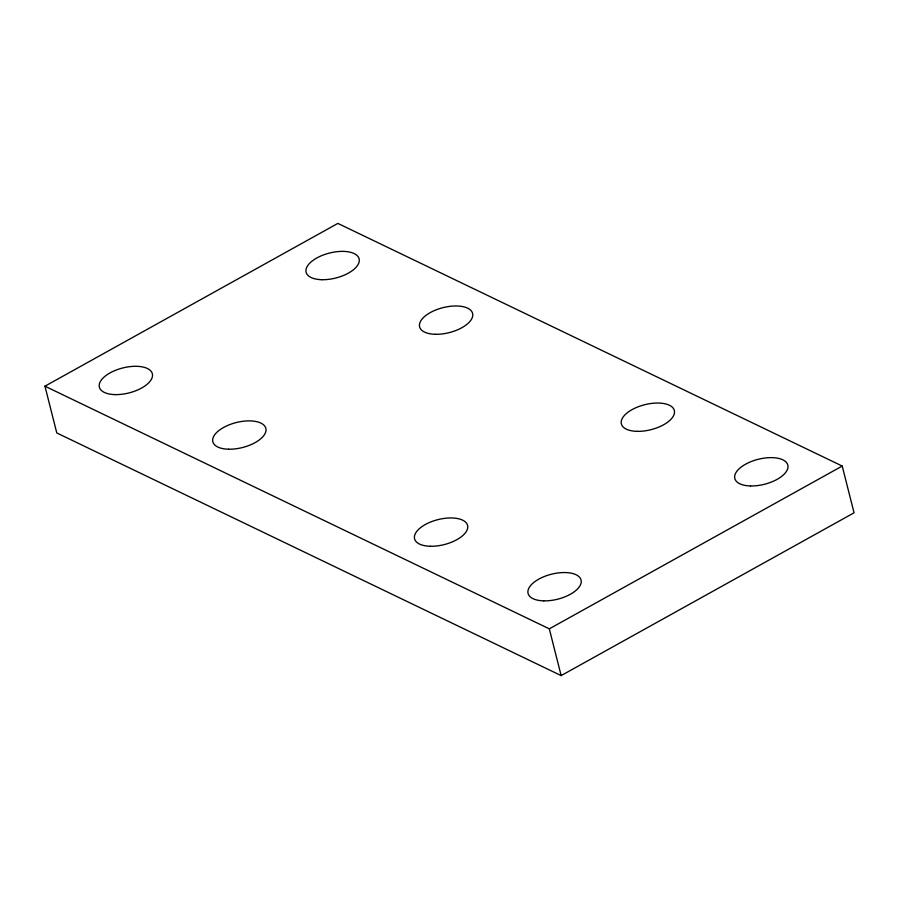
<?xml version="1.0" encoding="UTF-8"?>
<svg xmlns="http://www.w3.org/2000/svg" width="899" height="899" viewBox="0 0 899 899"><rect width="100%" height="100%" fill="white"/><g stroke="black" fill="none" stroke-linecap="round" stroke-linejoin="round"><path stroke-width="1.35" d="M44.95 386.188L337.855 223.402L842.217 466.053L854.05 512.812L561.145 675.599L56.783 432.947L44.95 386.188L549.311 628.839L561.145 675.599M549.311 628.839L842.217 466.053M750.541 485.954A27.341 12.878 -14.2 0 0 787.85 465.221A27.341 12.878 -14.2 0 0 745.552 464.21A27.341 12.878 -14.2 0 0 750.541 485.954M321.842 279.701A27.341 12.878 -14.2 0 0 359.151 258.968A27.341 12.878 -14.2 0 0 316.853 257.957A27.341 12.878 -14.2 0 0 321.842 279.701M435.318 334.293A27.341 12.878 -14.2 0 0 472.627 313.56A27.341 12.878 -14.2 0 0 430.329 312.56A27.341 12.878 -14.2 0 0 435.318 334.293M637.065 431.351A27.341 12.878 -14.2 0 0 674.374 410.618A27.341 12.878 -14.2 0 0 632.076 409.618A27.341 12.878 -14.2 0 0 637.065 431.351M115.083 394.605A27.341 12.878 -14.2 0 0 152.38 373.872A27.341 12.878 -14.2 0 0 110.094 372.871A27.341 12.878 -14.2 0 0 115.083 394.605M228.56 449.208A27.341 12.878 -14.2 0 0 265.868 428.475A27.341 12.878 -14.2 0 0 223.57 427.463A27.341 12.878 -14.2 0 0 228.56 449.208M430.306 546.266A27.341 12.878 -14.2 0 0 467.604 525.533A27.341 12.878 -14.2 0 0 425.317 524.522A27.341 12.878 -14.2 0 0 430.306 546.266M543.783 600.858A27.341 12.878 -14.2 0 0 581.091 580.125A27.341 12.878 -14.2 0 0 538.793 579.125A27.341 12.878 -14.2 0 0 543.783 600.858"/></g></svg>
